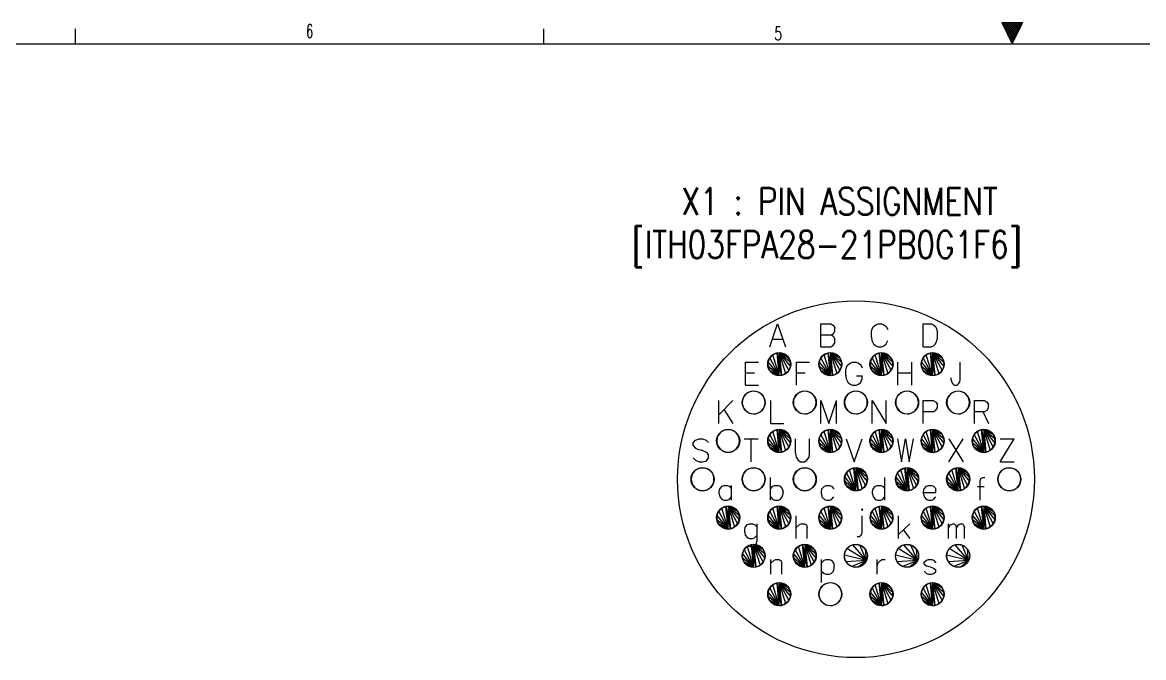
# Model space of a CAD drawing. Extents: x 260 to 819, y -886 to -454.
# Drawn here: x 398.9 to 558.4, y -553.9 to -463.5 of the extents above; entities that cross this region are included whole.
import ezdxf
from ezdxf.enums import TextEntityAlignment as Align

# ---------------------------------------------------------------- set-up
doc = ezdxf.new("R2010")
doc.units = 0
doc.header["$LTSCALE"] = 150
doc.header["$MEASUREMENT"] = 0
doc.linetypes.add('DASHED', pattern=[0.75, 0.5, -0.25])
doc.layers.get('0').update_dxf_attribs({"color": 6, "linetype": 'CONTINUOUS'})
doc.layers.add('현배선도', color=7, linetype='CONTINUOUS')
doc.styles.get("Standard").update_dxf_attribs({"font": 'romans.shx', "width": 0.8, "bigfont": 'whgtxt.shx'})

# ---------------------------------------------------------------- blocks, each defined once
blk = doc.blocks.new('*H2')
at = {"color": 2, "linetype": 'Continuous'}
for p, q in [((-266.22, 407.36), (-268.12, 409.25)), ((-266.13, 407.55), (-268, 409.42)), ((-266.32, 407.17), (-267.84, 408.69)), ((-266.04, 407.74), (-267.72, 409.42)), ((-265.94, 407.93), (-267.44, 409.42)), ((-265.85, 408.12), (-267.15, 409.42)), ((-265.75, 408.31), (-266.87, 409.42)), ((-265.66, 408.5), (-266.59, 409.42)), ((-265.57, 408.69), (-266.31, 409.42)), ((-265.47, 408.87), (-266.02, 409.42)), ((-265.38, 409.06), (-265.74, 409.42)), ((-265.29, 409.25), (-265.46, 409.42)), ((-266.41, 406.98), (-267.56, 408.13)), ((-266.5, 406.79), (-267.28, 407.57)), ((-266.6, 406.61), (-267, 407.01)), ((-266.69, 406.42), (-266.72, 406.45))]:
    blk.add_line(p, q, dxfattribs=at)
blk = doc.blocks.new('*H3')
at = {"color": 2, "linetype": 'Continuous'}
for p, q in [((-267.98, 409.42), (-268.13, 409.28)), ((-267.7, 409.42), (-268.03, 409.09)), ((-267.42, 409.42), (-267.94, 408.9)), ((-267.13, 409.42), (-267.85, 408.71)), ((-266.85, 409.42), (-267.75, 408.52)), ((-266.57, 409.42), (-267.66, 408.33)), ((-266.29, 409.42), (-267.57, 408.15)), ((-266, 409.42), (-267.47, 407.96)), ((-265.72, 409.42), (-267.38, 407.77)), ((-265.44, 409.42), (-267.28, 407.58)), ((-265.25, 409.33), (-267.19, 407.39)), ((-265.52, 408.77), (-267.1, 407.2)), ((-265.8, 408.21), (-267, 407.01)), ((-266.08, 407.65), (-266.91, 406.82)), ((-266.36, 407.09), (-266.82, 406.63)), ((-266.64, 406.53), (-266.72, 406.44))]:
    blk.add_line(p, q, dxfattribs=at)
blk = doc.blocks.new('ansi-c')
at = {"color": 210, "linetype": 'Continuous'}
for p, q in [((76.95, 764.46), (76.95, 766.57)), ((143.63, 764.46), (143.63, 766.57))]:
    blk.add_line(p, q, dxfattribs=at)
at = {"color": 2, "linetype": 'Continuous'}
for p, q in [((208.8, 767.49), (211.8, 767.49)), ((208.8, 767.49), (210.3, 764.46)), ((210.3, 764.46), (211.8, 767.49))]:
    blk.add_line(p, q, dxfattribs=at)
at = {"color": 5, "linetype": 'Continuous'}
blk.add_line((-56.4, 764.46), (477, 764.46), dxfattribs=at)
at = {"color": 7, "linetype": 'Continuous'}
for name in ['*H3', '*H2']:
    blk.add_blockref(name, (477, 358.06), dxfattribs=at)
at = {"color": 130, "linetype": 'Continuous', "width": 0.655684}
for s, p in [('6', (110.27, 766.25)), ('5', (176.97, 765.92))]:
    blk.add_text(s, height=1.9, dxfattribs=at).set_placement(p, align=Align.MIDDLE_CENTER)

msp = doc.modelspace()

# ---------------------------------------------------------------- linework, layer by layer
at = {"color": 7, "linetype": 'Continuous'}
for p, q in [((505.22, -509.65), (506.35, -506.41)), ((506.35, -506.41), (507.48, -509.65)), ((512.5, -506.41), (513.92, -506.41)), ((512.5, -509.65), (512.5, -506.41)), ((513.92, -506.41), (514.21, -506.56)), ((514.21, -506.56), (514.51, -506.93)), ((514.3, -507.76), (514.51, -507.45)), ((514.51, -507.45), (514.51, -506.93)), ((519.69, -507.66), (519.77, -507.19)), ((519.77, -507.19), (519.98, -506.77)), ((519.98, -506.77), (520.32, -506.51)), ((520.32, -506.51), (520.65, -506.41)), ((520.65, -506.41), (521.15, -506.41)), ((521.15, -506.41), (521.49, -506.51)), ((521.49, -506.51), (521.82, -506.77)), ((521.82, -506.77), (522.03, -507.19)), ((527.09, -506.41), (528.26, -506.41)), ((527.09, -509.65), (527.09, -506.41)), ((528.26, -506.41), (528.55, -506.51)), ((528.55, -506.51), (528.81, -506.77)), ((528.81, -506.77), (528.97, -507.08)), ((528.97, -507.08), (529.1, -507.56)), ((505.59, -508.55), (507.1, -508.55)), ((512.5, -507.97), (514, -507.97)), ((514, -507.97), (514.3, -507.76)), ((514, -507.97), (514.3, -508.18)), ((514.3, -508.18), (514.51, -508.6)), ((514.51, -509.12), (514.51, -508.6)), ((519.69, -508.29), (519.69, -507.66)), ((519.69, -508.29), (519.77, -508.76)), ((519.77, -508.76), (519.98, -509.23)), ((521.82, -509.23), (522.03, -508.76)), ((528.81, -509.23), (528.97, -508.91)), ((528.97, -508.91), (529.1, -508.44)), ((529.1, -508.44), (529.1, -507.56)), ((506.27, -510.54), (506.58, -512.13)), ((506.27, -510.54), (506.58, -512.13)), ((512.5, -509.65), (513.92, -509.65)), ((513.54, -510.54), (513.86, -512.13)), ((513.54, -510.54), (513.86, -512.13)), ((513.92, -509.65), (514.21, -509.49)), ((514.21, -509.49), (514.51, -509.12)), ((519.98, -509.23), (520.32, -509.54)), ((520.32, -509.54), (520.65, -509.65)), ((520.65, -509.65), (521.15, -509.65)), ((520.82, -510.54), (521.14, -512.13)), ((520.82, -510.54), (521.14, -512.13)), ((521.15, -509.65), (521.49, -509.54)), ((521.49, -509.54), (521.82, -509.23)), ((527.09, -509.65), (528.26, -509.65)), ((528.1, -510.54), (528.42, -512.13)), ((528.1, -510.54), (528.42, -512.13)), ((528.22, -509.65), (528.55, -509.54)), ((528.55, -509.54), (528.81, -509.23)), ((501.79, -511.86), (503.63, -511.86)), ((501.79, -515.1), (501.79, -511.86)), ((506.58, -512.13), (506.9, -513.72)), ((506.58, -512.13), (506.9, -513.72)), ((509.03, -511.86), (510.87, -511.86)), ((509.03, -515.1), (509.03, -511.86)), ((513.86, -512.13), (514.18, -513.72)), ((513.86, -512.13), (514.18, -513.72)), ((516.13, -512.65), (516.34, -512.23)), ((516.34, -512.23), (516.68, -511.97)), ((516.68, -511.97), (517.01, -511.86)), ((517.01, -511.86), (517.51, -511.86)), ((517.51, -511.86), (517.85, -511.97)), ((517.85, -511.97), (518.18, -512.23)), ((518.18, -512.23), (518.39, -512.65)), ((521.14, -512.13), (521.45, -513.72)), ((521.14, -512.13), (521.45, -513.72)), ((523.45, -515.1), (523.45, -511.86)), ((525.46, -515.1), (525.46, -511.86)), ((528.42, -512.13), (528.73, -513.72)), ((528.42, -512.13), (528.73, -513.72)), ((532.32, -514.43), (532.32, -511.86)), ((501.79, -513.38), (503.04, -513.38)), ((509.03, -513.38), (510.28, -513.38)), ((516.05, -513.12), (516.13, -512.65)), ((516.05, -513.75), (516.05, -513.12)), ((516.05, -513.75), (516.13, -514.22)), ((517.56, -513.8), (518.39, -513.8)), ((518.39, -514.22), (518.39, -513.8)), ((523.45, -513.38), (525.46, -513.38)), ((501.79, -515.1), (503.63, -515.1)), ((516.13, -514.22), (516.34, -514.69)), ((516.34, -514.69), (516.68, -515)), ((516.68, -515), (517.01, -515.1)), ((517.01, -515.1), (517.51, -515.1)), ((517.51, -515.1), (517.85, -515)), ((517.85, -515), (518.18, -514.69)), ((518.18, -514.69), (518.39, -514.22)), ((531.06, -514.43), (531.06, -514.06)), ((531.06, -514.43), (531.15, -514.74)), ((531.15, -514.74), (531.27, -514.95)), ((531.27, -514.95), (531.48, -515.1)), ((531.48, -515.1), (531.9, -515.1)), ((531.9, -515.1), (532.07, -515)), ((532.07, -515), (532.24, -514.74)), ((532.24, -514.74), (532.32, -514.43)), ((497.98, -520.56), (497.98, -517.32)), ((497.98, -519.36), (499.99, -517.32)), ((498.73, -518.63), (499.99, -520.56)), ((505.39, -520.56), (505.39, -517.32)), ((512.49, -517.32), (513.62, -520.56)), ((512.49, -520.56), (512.49, -517.32)), ((513.62, -520.56), (514.75, -517.32)), ((514.75, -520.56), (514.75, -517.32)), ((519.81, -520.56), (519.81, -517.32)), ((519.81, -517.32), (521.82, -520.56)), ((521.82, -520.56), (521.82, -517.32)), ((527.09, -517.32), (528.51, -517.32)), ((527.09, -520.56), (527.09, -517.32)), ((528.51, -517.32), (528.81, -517.48)), ((528.81, -517.48), (529.1, -517.84)), ((528.89, -518.68), (529.1, -518.37)), ((529.1, -518.37), (529.1, -517.84)), ((534.37, -517.32), (535.79, -517.32)), ((534.37, -520.56), (534.37, -517.32)), ((535.79, -517.32), (536.08, -517.48)), ((536.08, -517.48), (536.38, -517.84)), ((536.17, -518.68), (536.38, -518.37)), ((536.38, -518.37), (536.38, -517.84)), ((527.09, -518.89), (528.6, -518.89)), ((528.6, -518.89), (528.89, -518.68)), ((534.37, -518.89), (535.87, -518.89)), ((535.54, -518.89), (536.38, -520.56)), ((535.87, -518.89), (536.17, -518.68)), ((505.39, -520.56), (507.23, -520.56)), ((506.27, -521.46), (506.58, -523.05)), ((506.27, -521.46), (506.58, -523.05)), ((513.54, -521.46), (513.86, -523.05)), ((513.54, -521.46), (513.86, -523.05)), ((520.82, -521.46), (521.14, -523.05)), ((520.82, -521.46), (521.14, -523.05)), ((528.1, -521.46), (528.42, -523.05)), ((528.1, -521.46), (528.42, -523.05)), ((535.38, -521.46), (535.69, -523.05)), ((535.38, -521.46), (535.69, -523.05)), ((494.34, -523.35), (494.68, -522.94)), ((494.34, -523.72), (494.34, -523.35)), ((494.68, -522.94), (495.18, -522.78)), ((495.18, -522.78), (495.68, -522.78)), ((495.68, -522.78), (496.18, -522.94)), ((496.18, -522.94), (496.52, -523.3)), ((501.58, -522.78), (503.59, -522.78)), ((502.59, -526.02), (502.59, -522.78)), ((506.58, -523.05), (506.9, -524.64)), ((506.58, -523.05), (506.9, -524.64)), ((508.9, -524.82), (508.9, -522.78)), ((510.91, -524.82), (510.91, -522.78)), ((513.86, -523.05), (514.18, -524.64)), ((513.86, -523.05), (514.18, -524.64)), ((516.13, -522.78), (517.26, -526.02)), ((517.26, -526.02), (518.39, -522.78)), ((521.14, -523.05), (521.45, -524.64)), ((521.14, -523.05), (521.45, -524.64)), ((523.41, -522.78), (524, -526.02)), ((524, -526.02), (524.54, -522.78)), ((524.54, -522.78), (525.08, -526.02)), ((525.08, -526.02), (525.67, -522.78)), ((528.42, -523.05), (528.73, -524.64)), ((528.42, -523.05), (528.73, -524.64)), ((530.73, -522.78), (532.74, -526.02)), ((530.73, -526.02), (532.74, -522.78)), ((535.69, -523.05), (536.01, -524.64)), ((535.69, -523.05), (536.01, -524.64)), ((538.01, -522.78), (540.01, -522.78)), ((538.01, -526.02), (540.01, -522.78)), ((494.34, -523.72), (494.64, -524.09)), ((494.64, -524.09), (495.1, -524.3)), ((495.1, -524.3), (495.43, -524.35)), ((495.43, -524.35), (495.81, -524.45)), ((495.81, -524.45), (496.18, -524.66)), ((496.18, -524.66), (496.52, -525.03)), ((496.52, -525.5), (496.52, -525.03)), ((508.9, -524.82), (508.98, -525.39)), ((510.82, -525.39), (510.91, -524.82)), ((494.34, -525.45), (494.68, -525.81)), ((494.68, -525.81), (495.18, -526.02)), ((495.18, -526.02), (495.68, -526.02)), ((495.68, -526.02), (496.18, -525.92)), ((496.18, -525.92), (496.52, -525.5)), ((508.98, -525.39), (509.27, -525.81)), ((509.27, -525.81), (509.61, -526.02)), ((509.61, -526.02), (510.19, -526.02)), ((510.19, -526.02), (510.53, -525.81)), ((510.53, -525.81), (510.82, -525.39)), ((538.01, -526.02), (540.01, -526.02)), ((517.18, -526.92), (517.5, -528.51)), ((517.18, -526.92), (517.5, -528.51)), ((524.46, -526.92), (524.78, -528.51)), ((524.46, -526.92), (524.78, -528.51)), ((531.74, -526.92), (532.05, -528.51)), ((531.74, -526.92), (532.05, -528.51)), ((498.11, -529.87), (498.44, -529.51)), ((498.44, -529.51), (498.73, -529.4)), ((498.73, -529.4), (499.19, -529.4)), ((499.19, -529.4), (499.45, -529.51)), ((499.45, -529.51), (499.78, -529.87)), ((499.78, -531.49), (499.78, -529.4)), ((505.35, -531.49), (505.35, -528.25)), ((505.35, -529.87), (505.68, -529.51)), ((505.68, -529.51), (505.97, -529.4)), ((505.97, -529.4), (506.43, -529.4)), ((506.43, -529.4), (506.69, -529.51)), ((506.69, -529.51), (507.02, -529.87)), ((512.66, -529.87), (513, -529.51)), ((513, -529.51), (513.29, -529.4)), ((513.29, -529.4), (513.75, -529.4)), ((513.75, -529.4), (514, -529.51)), ((514, -529.51), (514.33, -529.87)), ((517.5, -528.51), (517.82, -530.1)), ((517.5, -528.51), (517.82, -530.1)), ((519.94, -529.87), (520.27, -529.51)), ((520.27, -529.51), (520.57, -529.4)), ((520.57, -529.4), (521.03, -529.4)), ((521.03, -529.4), (521.28, -529.51)), ((521.28, -529.51), (521.61, -529.87)), ((521.61, -531.49), (521.61, -528.25)), ((524.78, -528.51), (525.09, -530.1)), ((524.78, -528.51), (525.09, -530.1)), ((527.22, -529.87), (527.55, -529.51)), ((527.55, -529.51), (527.84, -529.4)), ((527.84, -529.4), (528.3, -529.4)), ((528.3, -529.4), (528.55, -529.51)), ((528.55, -529.51), (528.76, -529.72)), ((528.76, -529.72), (528.89, -530.03)), ((532.05, -528.51), (532.37, -530.1)), ((532.05, -528.51), (532.37, -530.1)), ((534.79, -529.56), (535.75, -529.56)), ((535.16, -528.83), (535.29, -528.41)), ((535.16, -531.49), (535.16, -528.83)), ((535.29, -528.41), (535.58, -528.25)), ((535.58, -528.25), (535.87, -528.25)), ((498.02, -530.29), (498.11, -529.87)), ((498.02, -530.61), (498.02, -530.29)), ((498.02, -530.61), (498.11, -531.02)), ((498.11, -531.02), (498.44, -531.39)), ((498.44, -531.39), (498.73, -531.49)), ((499.19, -531.49), (499.45, -531.39)), ((499.45, -531.39), (499.78, -531.02)), ((505.35, -531.02), (505.68, -531.39)), ((505.68, -531.39), (505.97, -531.49)), ((506.43, -531.49), (506.69, -531.39)), ((506.69, -531.39), (507.02, -531.02)), ((507.02, -529.87), (507.15, -530.29)), ((507.02, -531.02), (507.15, -530.61)), ((507.15, -530.61), (507.15, -530.29)), ((512.58, -530.29), (512.66, -529.87)), ((512.58, -530.61), (512.58, -530.29)), ((512.58, -530.61), (512.66, -531.02)), ((512.66, -531.02), (513, -531.39)), ((513, -531.39), (513.29, -531.49)), ((513.75, -531.49), (514, -531.39)), ((514, -531.39), (514.33, -531.02)), ((519.86, -530.29), (519.94, -529.87)), ((519.86, -530.61), (519.86, -530.29)), ((519.86, -530.61), (519.94, -531.02)), ((519.94, -531.02), (520.27, -531.39)), ((520.27, -531.39), (520.57, -531.49)), ((521.03, -531.49), (521.28, -531.39)), ((521.28, -531.39), (521.61, -531.02)), ((527.13, -530.29), (527.22, -529.87)), ((527.13, -530.61), (527.13, -530.29)), ((527.13, -530.4), (528.89, -530.4)), ((527.13, -530.61), (527.22, -531.02)), ((527.22, -531.02), (527.55, -531.39)), ((527.55, -531.39), (527.84, -531.49)), ((528.3, -531.49), (528.55, -531.39)), ((528.55, -531.39), (528.89, -531.02)), ((528.89, -530.4), (528.89, -530.03)), ((498.73, -531.49), (499.19, -531.49)), ((498.99, -532.38), (499.31, -533.97)), ((498.99, -532.38), (499.31, -533.97)), ((505.97, -531.49), (506.43, -531.49)), ((506.27, -532.38), (506.58, -533.97)), ((506.27, -532.38), (506.58, -533.97)), ((513.29, -531.49), (513.75, -531.49)), ((513.54, -532.38), (513.86, -533.97)), ((513.54, -532.38), (513.86, -533.97)), ((518.3, -532.84), (518.39, -532.74)), ((518.3, -532.84), (518.39, -532.95)), ((518.39, -532.74), (518.47, -532.84)), ((518.39, -532.95), (518.47, -532.84)), ((520.57, -531.49), (521.03, -531.49)), ((520.82, -532.38), (521.14, -533.97)), ((520.82, -532.38), (521.14, -533.97)), ((527.84, -531.49), (528.3, -531.49)), ((528.1, -532.38), (528.42, -533.97)), ((528.1, -532.38), (528.42, -533.97)), ((535.38, -532.38), (535.69, -533.97)), ((535.38, -532.38), (535.69, -533.97)), ((499.31, -533.97), (499.62, -535.56)), ((499.31, -533.97), (499.62, -535.56)), ((506.58, -533.97), (506.9, -535.56)), ((506.58, -533.97), (506.9, -535.56)), ((508.99, -536.97), (508.99, -533.73)), ((513.86, -533.97), (514.18, -535.56)), ((513.86, -533.97), (514.18, -535.56)), ((518.39, -536.08), (518.39, -533.73)), ((521.14, -533.97), (521.45, -535.56)), ((521.14, -533.97), (521.45, -535.56)), ((523.58, -536.97), (523.58, -533.73)), ((528.42, -533.97), (528.73, -535.56)), ((528.42, -533.97), (528.73, -535.56)), ((535.69, -533.97), (536.01, -535.56)), ((535.69, -533.97), (536.01, -535.56)), ((501.66, -535.77), (501.75, -535.35)), ((501.66, -536.08), (501.66, -535.77)), ((501.66, -536.08), (501.75, -536.5)), ((501.75, -535.35), (502.08, -534.98)), ((502.08, -534.98), (502.37, -534.88)), ((502.37, -534.88), (502.83, -534.88)), ((502.83, -534.88), (503.08, -534.98)), ((503.08, -534.98), (503.42, -535.35)), ((503.42, -537.28), (503.42, -534.88)), ((508.99, -535.4), (509.45, -534.98)), ((509.45, -534.98), (509.7, -534.88)), ((509.7, -534.88), (510.16, -534.88)), ((510.16, -534.88), (510.45, -535.03)), ((510.45, -535.03), (510.57, -535.45)), ((510.57, -536.97), (510.57, -535.45)), ((518.26, -536.5), (518.39, -536.08)), ((523.58, -536.39), (525.17, -534.88)), ((524.25, -535.77), (525.17, -536.97)), ((530.69, -536.97), (530.69, -534.88)), ((530.69, -535.45), (530.98, -535.03)), ((530.98, -535.03), (531.27, -534.88)), ((531.27, -534.88), (531.52, -534.88)), ((531.52, -534.88), (531.69, -535.03)), ((531.69, -535.03), (531.82, -535.45)), ((531.82, -535.45), (532.11, -535.03)), ((531.82, -536.97), (531.82, -535.45)), ((532.11, -535.03), (532.4, -534.88)), ((532.4, -534.88), (532.65, -534.88)), ((532.65, -534.88), (532.82, -535.03)), ((532.82, -535.03), (532.95, -535.45)), ((532.95, -536.97), (532.95, -535.45)), ((501.75, -536.5), (502.08, -536.86)), ((502.08, -536.86), (502.37, -536.97)), ((502.37, -536.97), (502.83, -536.97)), ((502.83, -536.97), (503.08, -536.86)), ((503.08, -536.86), (503.42, -536.5)), ((503.17, -537.91), (503.29, -537.75)), ((503.29, -537.75), (503.42, -537.28)), ((517.68, -536.66), (517.97, -536.66)), ((517.97, -536.66), (518.26, -536.5)), ((502.16, -537.91), (502.46, -538.07)), ((502.46, -538.07), (502.88, -538.07)), ((502.63, -537.83), (502.94, -539.42)), ((502.63, -537.83), (502.94, -539.42)), ((502.88, -538.07), (503.17, -537.91)), ((509.91, -537.83), (510.22, -539.42)), ((509.91, -537.83), (510.22, -539.42)), ((502.94, -539.42), (503.26, -541.01)), ((502.94, -539.42), (503.26, -541.01)), ((505.38, -542.05), (505.38, -539.96)), ((505.38, -540.48), (505.84, -540.06)), ((505.84, -540.06), (506.1, -539.96)), ((506.1, -539.96), (506.56, -539.96)), ((506.56, -539.96), (506.85, -540.12)), ((506.85, -540.12), (506.97, -540.53)), ((506.97, -542.05), (506.97, -540.53)), ((510.22, -539.42), (510.54, -541.01)), ((510.22, -539.42), (510.54, -541.01)), ((512.62, -543.2), (512.62, -539.96)), ((512.62, -540.43), (512.96, -540.06)), ((512.96, -540.06), (513.25, -539.96)), ((513.25, -539.96), (513.71, -539.96)), ((513.71, -539.96), (513.96, -540.06)), ((513.96, -540.06), (514.3, -540.43)), ((514.3, -540.43), (514.42, -540.85)), ((514.42, -541.16), (514.42, -540.85)), ((520.52, -542.05), (520.52, -539.96)), ((520.52, -540.85), (520.65, -540.43)), ((520.65, -540.43), (520.94, -540.12)), ((520.94, -540.12), (521.19, -539.96)), ((521.19, -539.96), (521.65, -539.96)), ((527.22, -540.33), (527.55, -540.06)), ((527.22, -540.59), (527.22, -540.33)), ((527.22, -540.59), (527.55, -540.85)), ((527.55, -540.06), (527.84, -539.96)), ((527.55, -540.85), (528.05, -541.01)), ((527.84, -539.96), (528.3, -539.96)), ((528.05, -541.01), (528.55, -541.16)), ((528.3, -539.96), (528.55, -540.06)), ((528.55, -540.06), (528.89, -540.43)), ((512.62, -541.58), (512.96, -541.95)), ((512.96, -541.95), (513.25, -542.05)), ((513.25, -542.05), (513.71, -542.05)), ((513.71, -542.05), (513.96, -541.95)), ((513.96, -541.95), (514.3, -541.58)), ((514.3, -541.58), (514.42, -541.16)), ((527.22, -541.58), (527.55, -541.95)), ((527.55, -541.95), (527.84, -542.05)), ((527.84, -542.05), (528.3, -542.05)), ((528.3, -542.05), (528.55, -541.95)), ((528.55, -541.16), (528.89, -541.42)), ((528.55, -541.95), (528.89, -541.68)), ((528.89, -541.68), (528.89, -541.42)), ((506.27, -543.29), (506.58, -544.88)), ((506.27, -543.29), (506.58, -544.88)), ((520.82, -543.29), (521.14, -544.88)), ((520.82, -543.29), (521.14, -544.88)), ((528.1, -543.29), (528.42, -544.88)), ((528.1, -543.29), (528.42, -544.88)), ((506.58, -544.88), (506.9, -546.47)), ((506.58, -544.88), (506.9, -546.47)), ((521.14, -544.88), (521.45, -546.47)), ((521.14, -544.88), (521.45, -546.47)), ((528.42, -544.88), (528.73, -546.47)), ((528.42, -544.88), (528.73, -546.47))]:
    msp.add_line(p, q, dxfattribs=at)
for points in [[(506.58, -513.75), (505.68, -510.79), (505.96, -510.64), (506.27, -510.54)], [(506.58, -510.51), (506.58, -512.13), (506.27, -510.54)], [(506.58, -513.75), (506.27, -510.54), (506.58, -512.13)], [(506.58, -510.51), (506.9, -510.54), (507.2, -510.64), (507.48, -510.79)], [(506.58, -510.51), (507.48, -510.79), (507.73, -510.99), (507.93, -511.23)], [(506.58, -510.51), (507.93, -511.23), (508.08, -511.51), (508.17, -511.82)], [(506.58, -510.51), (508.17, -511.82), (508.2, -512.13), (508.17, -512.45)], [(506.58, -510.51), (508.17, -512.45), (508.08, -512.75), (507.93, -513.03)], [(506.58, -510.51), (507.93, -513.03), (507.73, -513.28), (507.48, -513.48)], [(506.58, -510.51), (507.48, -513.48), (507.2, -513.63), (506.9, -513.72)], [(506.58, -510.51), (506.9, -513.72), (506.58, -512.13)], [(513.86, -513.75), (512.96, -510.79), (513.24, -510.64), (513.54, -510.54)], [(513.86, -510.51), (513.86, -512.13), (513.54, -510.54)], [(513.86, -513.75), (513.54, -510.54), (513.86, -512.13)], [(513.86, -510.51), (514.18, -510.54), (514.48, -510.64), (514.76, -510.79)], [(513.86, -510.51), (514.76, -510.79), (515.01, -510.99), (515.21, -511.23)], [(513.86, -510.51), (515.21, -511.23), (515.36, -511.51), (515.45, -511.82)], [(513.86, -510.51), (515.45, -511.82), (515.48, -512.13), (515.45, -512.45)], [(513.86, -510.51), (515.45, -512.45), (515.36, -512.75), (515.21, -513.03)], [(513.86, -510.51), (515.21, -513.03), (515.01, -513.28), (514.76, -513.48)], [(513.86, -510.51), (514.76, -513.48), (514.48, -513.63), (514.18, -513.72)], [(513.86, -510.51), (514.18, -513.72), (513.86, -512.13)], [(521.14, -513.75), (520.24, -510.79), (520.52, -510.64), (520.82, -510.54)], [(521.14, -510.51), (521.14, -512.13), (520.82, -510.54)], [(521.14, -513.75), (520.82, -510.54), (521.14, -512.13)], [(521.14, -510.51), (521.45, -510.54), (521.76, -510.64), (522.04, -510.79)], [(521.14, -510.51), (522.04, -510.79), (522.28, -510.99), (522.49, -511.23)], [(521.14, -510.51), (522.49, -511.23), (522.64, -511.51), (522.73, -511.82)], [(521.14, -510.51), (522.73, -511.82), (522.76, -512.13), (522.73, -512.45)], [(521.14, -510.51), (522.73, -512.45), (522.64, -512.75), (522.49, -513.03)], [(521.14, -510.51), (522.49, -513.03), (522.28, -513.28), (522.04, -513.48)], [(521.14, -510.51), (522.04, -513.48), (521.76, -513.63), (521.45, -513.72)], [(521.14, -510.51), (521.45, -513.72), (521.14, -512.13)], [(528.42, -513.75), (527.51, -510.79), (527.8, -510.64), (528.1, -510.54)], [(528.42, -510.51), (528.42, -512.13), (528.1, -510.54)], [(528.42, -513.75), (528.1, -510.54), (528.42, -512.13)], [(528.42, -510.51), (528.73, -510.54), (529.04, -510.64), (529.32, -510.79)], [(528.42, -510.51), (529.32, -510.79), (529.56, -510.99), (529.76, -511.23)], [(528.42, -510.51), (529.76, -511.23), (529.91, -511.51), (530.01, -511.82)], [(528.42, -510.51), (530.01, -511.82), (530.04, -512.13), (530.01, -512.45)], [(528.42, -510.51), (530.01, -512.45), (529.91, -512.75), (529.76, -513.03)], [(528.42, -510.51), (529.76, -513.03), (529.56, -513.28), (529.32, -513.48)], [(528.42, -510.51), (529.32, -513.48), (529.04, -513.63), (528.73, -513.72)], [(528.42, -510.51), (528.73, -513.72), (528.42, -512.13)], [(506.58, -513.75), (504.99, -512.45), (504.96, -512.13), (504.99, -511.82)], [(506.58, -513.75), (504.99, -511.82), (505.09, -511.51), (505.24, -511.23)], [(506.58, -513.75), (505.24, -511.23), (505.44, -510.99), (505.68, -510.79)], [(506.58, -513.75), (506.58, -512.13), (506.9, -513.72)], [(513.86, -513.75), (512.27, -512.45), (512.24, -512.13), (512.27, -511.82)], [(513.86, -513.75), (512.27, -511.82), (512.36, -511.51), (512.51, -511.23)], [(513.86, -513.75), (512.51, -511.23), (512.71, -510.99), (512.96, -510.79)], [(513.86, -513.75), (513.86, -512.13), (514.18, -513.72)], [(521.14, -513.75), (519.55, -512.45), (519.52, -512.13), (519.55, -511.82)], [(521.14, -513.75), (519.55, -511.82), (519.64, -511.51), (519.79, -511.23)], [(521.14, -513.75), (519.79, -511.23), (519.99, -510.99), (520.24, -510.79)], [(521.14, -513.75), (521.14, -512.13), (521.45, -513.72)], [(528.42, -513.75), (526.83, -512.45), (526.79, -512.13), (526.83, -511.82)], [(528.42, -513.75), (526.83, -511.82), (526.92, -511.51), (527.07, -511.23)], [(528.42, -513.75), (527.07, -511.23), (527.27, -510.99), (527.51, -510.79)], [(528.42, -513.75), (528.42, -512.13), (528.73, -513.72)], [(506.58, -513.75), (505.24, -513.03), (505.09, -512.75), (504.99, -512.45)], [(506.58, -513.75), (505.68, -513.48), (505.44, -513.28), (505.24, -513.03)], [(506.58, -513.75), (506.27, -513.72), (505.96, -513.63), (505.68, -513.48)], [(513.86, -513.75), (512.51, -513.03), (512.36, -512.75), (512.27, -512.45)], [(513.86, -513.75), (512.96, -513.48), (512.71, -513.28), (512.51, -513.03)], [(513.86, -513.75), (513.54, -513.72), (513.24, -513.63), (512.96, -513.48)], [(521.14, -513.75), (519.79, -513.03), (519.64, -512.75), (519.55, -512.45)], [(521.14, -513.75), (520.24, -513.48), (519.99, -513.28), (519.79, -513.03)], [(521.14, -513.75), (520.82, -513.72), (520.52, -513.63), (520.24, -513.48)], [(528.42, -513.75), (527.07, -513.03), (526.92, -512.75), (526.83, -512.45)], [(528.42, -513.75), (527.51, -513.48), (527.27, -513.28), (527.07, -513.03)], [(528.42, -513.75), (528.1, -513.72), (527.8, -513.63), (527.51, -513.48)], [(506.58, -524.67), (505.24, -522.15), (505.44, -521.9), (505.68, -521.7)], [(506.58, -524.67), (505.68, -521.7), (505.96, -521.55), (506.27, -521.46)], [(506.58, -521.43), (506.58, -523.05), (506.27, -521.46)], [(506.58, -524.67), (506.27, -521.46), (506.58, -523.05)], [(506.58, -521.43), (506.9, -521.46), (507.2, -521.55), (507.48, -521.7)], [(506.58, -521.43), (507.48, -521.7), (507.73, -521.9), (507.93, -522.15)], [(506.58, -521.43), (507.93, -522.15), (508.08, -522.43), (508.17, -522.73)], [(506.58, -521.43), (508.17, -522.73), (508.2, -523.05), (508.17, -523.37)], [(506.58, -521.43), (508.17, -523.37), (508.08, -523.67), (507.93, -523.95)], [(506.58, -521.43), (507.93, -523.95), (507.73, -524.2), (507.48, -524.4)], [(506.58, -521.43), (507.48, -524.4), (507.2, -524.55), (506.9, -524.64)], [(506.58, -521.43), (506.9, -524.64), (506.58, -523.05)], [(513.86, -524.67), (512.51, -522.15), (512.71, -521.9), (512.96, -521.7)], [(513.86, -524.67), (512.96, -521.7), (513.24, -521.55), (513.54, -521.46)], [(513.86, -521.43), (513.86, -523.05), (513.54, -521.46)], [(513.86, -524.67), (513.54, -521.46), (513.86, -523.05)], [(513.86, -521.43), (514.18, -521.46), (514.48, -521.55), (514.76, -521.7)], [(513.86, -521.43), (514.76, -521.7), (515.01, -521.9), (515.21, -522.15)], [(513.86, -521.43), (515.21, -522.15), (515.36, -522.43), (515.45, -522.73)], [(513.86, -521.43), (515.45, -522.73), (515.48, -523.05), (515.45, -523.37)], [(513.86, -521.43), (515.45, -523.37), (515.36, -523.67), (515.21, -523.95)], [(513.86, -521.43), (515.21, -523.95), (515.01, -524.2), (514.76, -524.4)], [(513.86, -521.43), (514.76, -524.4), (514.48, -524.55), (514.18, -524.64)], [(513.86, -521.43), (514.18, -524.64), (513.86, -523.05)], [(521.14, -524.67), (519.79, -522.15), (519.99, -521.9), (520.24, -521.7)], [(521.14, -524.67), (520.24, -521.7), (520.52, -521.55), (520.82, -521.46)], [(521.14, -521.43), (521.14, -523.05), (520.82, -521.46)], [(521.14, -524.67), (520.82, -521.46), (521.14, -523.05)], [(521.14, -521.43), (521.45, -521.46), (521.76, -521.55), (522.04, -521.7)], [(521.14, -521.43), (522.04, -521.7), (522.28, -521.9), (522.49, -522.15)], [(521.14, -521.43), (522.49, -522.15), (522.64, -522.43), (522.73, -522.73)], [(521.14, -521.43), (522.73, -522.73), (522.76, -523.05), (522.73, -523.37)], [(521.14, -521.43), (522.73, -523.37), (522.64, -523.67), (522.49, -523.95)], [(521.14, -521.43), (522.49, -523.95), (522.28, -524.2), (522.04, -524.4)], [(521.14, -521.43), (522.04, -524.4), (521.76, -524.55), (521.45, -524.64)], [(521.14, -521.43), (521.45, -524.64), (521.14, -523.05)], [(528.42, -524.67), (527.07, -522.15), (527.27, -521.9), (527.51, -521.7)], [(528.42, -524.67), (527.51, -521.7), (527.8, -521.55), (528.1, -521.46)], [(528.42, -521.43), (528.42, -523.05), (528.1, -521.46)], [(528.42, -524.67), (528.1, -521.46), (528.42, -523.05)], [(528.42, -521.43), (528.73, -521.46), (529.04, -521.55), (529.32, -521.7)], [(528.42, -521.43), (529.32, -521.7), (529.56, -521.9), (529.76, -522.15)], [(528.42, -521.43), (529.76, -522.15), (529.91, -522.43), (530.01, -522.73)], [(528.42, -521.43), (530.01, -522.73), (530.04, -523.05), (530.01, -523.37)], [(528.42, -521.43), (530.01, -523.37), (529.91, -523.67), (529.76, -523.95)], [(528.42, -521.43), (529.76, -523.95), (529.56, -524.2), (529.32, -524.4)], [(528.42, -521.43), (529.32, -524.4), (529.04, -524.55), (528.73, -524.64)], [(528.42, -521.43), (528.73, -524.64), (528.42, -523.05)], [(535.69, -524.67), (534.35, -522.15), (534.55, -521.9), (534.79, -521.7)], [(535.69, -524.67), (534.79, -521.7), (535.07, -521.55), (535.38, -521.46)], [(535.69, -521.43), (535.69, -523.05), (535.38, -521.46)], [(535.69, -524.67), (535.38, -521.46), (535.69, -523.05)], [(535.69, -521.43), (536.01, -521.46), (536.31, -521.55), (536.59, -521.7)], [(535.69, -521.43), (536.59, -521.7), (536.84, -521.9), (537.04, -522.15)], [(535.69, -521.43), (537.04, -522.15), (537.19, -522.43), (537.28, -522.73)], [(535.69, -521.43), (537.28, -522.73), (537.31, -523.05), (537.28, -523.37)], [(535.69, -521.43), (537.28, -523.37), (537.19, -523.67), (537.04, -523.95)], [(535.69, -521.43), (537.04, -523.95), (536.84, -524.2), (536.59, -524.4)], [(535.69, -521.43), (536.59, -524.4), (536.31, -524.55), (536.01, -524.64)], [(535.69, -521.43), (536.01, -524.64), (535.69, -523.05)], [(506.58, -524.67), (504.99, -523.37), (504.96, -523.05), (504.99, -522.73)], [(506.58, -524.67), (504.99, -522.73), (505.09, -522.43), (505.24, -522.15)], [(506.58, -524.67), (505.24, -523.95), (505.09, -523.67), (504.99, -523.37)], [(506.58, -524.67), (506.58, -523.05), (506.9, -524.64)], [(513.86, -524.67), (512.27, -523.37), (512.24, -523.05), (512.27, -522.73)], [(513.86, -524.67), (512.27, -522.73), (512.36, -522.43), (512.51, -522.15)], [(513.86, -524.67), (512.51, -523.95), (512.36, -523.67), (512.27, -523.37)], [(513.86, -524.67), (513.86, -523.05), (514.18, -524.64)], [(521.14, -524.67), (519.55, -523.37), (519.52, -523.05), (519.55, -522.73)], [(521.14, -524.67), (519.55, -522.73), (519.64, -522.43), (519.79, -522.15)], [(521.14, -524.67), (519.79, -523.95), (519.64, -523.67), (519.55, -523.37)], [(521.14, -524.67), (521.14, -523.05), (521.45, -524.64)], [(528.42, -524.67), (526.83, -523.37), (526.79, -523.05), (526.83, -522.73)], [(528.42, -524.67), (526.83, -522.73), (526.92, -522.43), (527.07, -522.15)], [(528.42, -524.67), (527.07, -523.95), (526.92, -523.67), (526.83, -523.37)], [(528.42, -524.67), (528.42, -523.05), (528.73, -524.64)], [(535.69, -524.67), (534.1, -523.37), (534.07, -523.05), (534.1, -522.73)], [(535.69, -524.67), (534.1, -522.73), (534.2, -522.43), (534.35, -522.15)], [(535.69, -524.67), (534.35, -523.95), (534.2, -523.67), (534.1, -523.37)], [(535.69, -524.67), (535.69, -523.05), (536.01, -524.64)], [(506.58, -524.67), (505.68, -524.4), (505.44, -524.2), (505.24, -523.95)], [(506.58, -524.67), (506.27, -524.64), (505.96, -524.55), (505.68, -524.4)], [(513.86, -524.67), (512.96, -524.4), (512.71, -524.2), (512.51, -523.95)], [(513.86, -524.67), (513.54, -524.64), (513.24, -524.55), (512.96, -524.4)], [(521.14, -524.67), (520.24, -524.4), (519.99, -524.2), (519.79, -523.95)], [(521.14, -524.67), (520.82, -524.64), (520.52, -524.55), (520.24, -524.4)], [(528.42, -524.67), (527.51, -524.4), (527.27, -524.2), (527.07, -523.95)], [(528.42, -524.67), (528.1, -524.64), (527.8, -524.55), (527.51, -524.4)], [(535.69, -524.67), (534.79, -524.4), (534.55, -524.2), (534.35, -523.95)], [(535.69, -524.67), (535.38, -524.64), (535.07, -524.55), (534.79, -524.4)], [(517.5, -530.13), (515.91, -528.82), (515.88, -528.51), (515.91, -528.19)], [(517.5, -530.13), (515.91, -528.19), (516, -527.89), (516.15, -527.61)], [(517.5, -530.13), (516.15, -527.61), (516.35, -527.36), (516.6, -527.16)], [(517.5, -530.13), (516.6, -527.16), (516.88, -527.01), (517.18, -526.92)], [(517.5, -526.89), (517.5, -528.51), (517.18, -526.92)], [(517.5, -530.13), (517.18, -526.92), (517.5, -528.51)], [(517.5, -526.89), (517.82, -526.92), (518.12, -527.01), (518.4, -527.16)], [(517.5, -526.89), (518.4, -527.16), (518.65, -527.36), (518.85, -527.61)], [(517.5, -526.89), (518.85, -527.61), (519, -527.89), (519.09, -528.19)], [(517.5, -526.89), (519.09, -528.19), (519.12, -528.51), (519.09, -528.82)], [(517.5, -526.89), (519.09, -528.82), (519, -529.13), (518.85, -529.41)], [(517.5, -526.89), (518.85, -529.41), (518.65, -529.65), (518.4, -529.86)], [(517.5, -526.89), (518.4, -529.86), (518.12, -530.01), (517.82, -530.1)], [(517.5, -526.89), (517.82, -530.1), (517.5, -528.51)], [(524.78, -530.13), (523.19, -528.82), (523.16, -528.51), (523.19, -528.19)], [(524.78, -530.13), (523.19, -528.19), (523.28, -527.89), (523.43, -527.61)], [(524.78, -530.13), (523.43, -527.61), (523.63, -527.36), (523.88, -527.16)], [(524.78, -530.13), (523.88, -527.16), (524.16, -527.01), (524.46, -526.92)], [(524.78, -526.89), (524.78, -528.51), (524.46, -526.92)], [(524.78, -530.13), (524.46, -526.92), (524.78, -528.51)], [(524.78, -526.89), (525.09, -526.92), (525.4, -527.01), (525.68, -527.16)], [(524.78, -526.89), (525.68, -527.16), (525.92, -527.36), (526.12, -527.61)], [(524.78, -526.89), (526.12, -527.61), (526.27, -527.89), (526.37, -528.19)], [(524.78, -526.89), (526.37, -528.19), (526.4, -528.51), (526.37, -528.82)], [(524.78, -526.89), (526.37, -528.82), (526.27, -529.13), (526.12, -529.41)], [(524.78, -526.89), (526.12, -529.41), (525.92, -529.65), (525.68, -529.86)], [(524.78, -526.89), (525.68, -529.86), (525.4, -530.01), (525.09, -530.1)], [(524.78, -526.89), (525.09, -530.1), (524.78, -528.51)], [(532.05, -530.13), (530.46, -528.82), (530.43, -528.51), (530.46, -528.19)], [(532.05, -530.13), (530.46, -528.19), (530.56, -527.89), (530.71, -527.61)], [(532.05, -530.13), (530.71, -527.61), (530.91, -527.36), (531.15, -527.16)], [(532.05, -530.13), (531.15, -527.16), (531.43, -527.01), (531.74, -526.92)], [(532.05, -526.89), (532.05, -528.51), (531.74, -526.92)], [(532.05, -530.13), (531.74, -526.92), (532.05, -528.51)], [(532.05, -526.89), (532.37, -526.92), (532.67, -527.01), (532.95, -527.16)], [(532.05, -526.89), (532.95, -527.16), (533.2, -527.36), (533.4, -527.61)], [(532.05, -526.89), (533.4, -527.61), (533.55, -527.89), (533.64, -528.19)], [(532.05, -526.89), (533.64, -528.19), (533.68, -528.51), (533.64, -528.82)], [(532.05, -526.89), (533.64, -528.82), (533.55, -529.13), (533.4, -529.41)], [(532.05, -526.89), (533.4, -529.41), (533.2, -529.65), (532.95, -529.86)], [(532.05, -526.89), (532.95, -529.86), (532.67, -530.01), (532.37, -530.1)], [(532.05, -526.89), (532.37, -530.1), (532.05, -528.51)], [(517.5, -530.13), (516.15, -529.41), (516, -529.13), (515.91, -528.82)], [(517.5, -530.13), (516.6, -529.86), (516.35, -529.65), (516.15, -529.41)], [(517.5, -530.13), (517.5, -528.51), (517.82, -530.1)], [(524.78, -530.13), (523.43, -529.41), (523.28, -529.13), (523.19, -528.82)], [(524.78, -530.13), (523.88, -529.86), (523.63, -529.65), (523.43, -529.41)], [(524.78, -530.13), (524.78, -528.51), (525.09, -530.1)], [(532.05, -530.13), (530.71, -529.41), (530.56, -529.13), (530.46, -528.82)], [(532.05, -530.13), (531.15, -529.86), (530.91, -529.65), (530.71, -529.41)], [(532.05, -530.13), (532.05, -528.51), (532.37, -530.1)], [(517.5, -530.13), (517.18, -530.1), (516.88, -530.01), (516.6, -529.86)], [(524.78, -530.13), (524.46, -530.1), (524.16, -530.01), (523.88, -529.86)], [(532.05, -530.13), (531.74, -530.1), (531.43, -530.01), (531.15, -529.86)], [(499.31, -535.59), (497.96, -533.07), (498.16, -532.82), (498.41, -532.62)], [(499.31, -535.59), (498.41, -532.62), (498.69, -532.47), (498.99, -532.38)], [(499.31, -532.34), (499.31, -533.97), (498.99, -532.38)], [(499.31, -535.59), (498.99, -532.38), (499.31, -533.97)], [(499.31, -532.34), (499.62, -532.38), (499.93, -532.47), (500.21, -532.62)], [(499.31, -532.34), (500.21, -532.62), (500.45, -532.82), (500.65, -533.07)], [(499.31, -532.34), (500.65, -533.07), (500.8, -533.35), (500.9, -533.65)], [(499.31, -532.34), (500.9, -533.65), (500.93, -533.97), (500.9, -534.28)], [(499.31, -532.34), (500.9, -534.28), (500.8, -534.59), (500.65, -534.87)], [(499.31, -532.34), (500.65, -534.87), (500.45, -535.11), (500.21, -535.31)], [(499.31, -532.34), (500.21, -535.31), (499.93, -535.46), (499.62, -535.56)], [(499.31, -532.34), (499.62, -535.56), (499.31, -533.97)], [(506.58, -535.59), (505.24, -533.07), (505.44, -532.82), (505.68, -532.62)], [(506.58, -535.59), (505.68, -532.62), (505.96, -532.47), (506.27, -532.38)], [(506.58, -532.34), (506.58, -533.97), (506.27, -532.38)], [(506.58, -535.59), (506.27, -532.38), (506.58, -533.97)], [(506.58, -532.34), (506.9, -532.38), (507.2, -532.47), (507.48, -532.62)], [(506.58, -532.34), (507.48, -532.62), (507.73, -532.82), (507.93, -533.07)], [(506.58, -532.34), (507.93, -533.07), (508.08, -533.35), (508.17, -533.65)], [(506.58, -532.34), (508.17, -533.65), (508.2, -533.97), (508.17, -534.28)], [(506.58, -532.34), (508.17, -534.28), (508.08, -534.59), (507.93, -534.87)], [(506.58, -532.34), (507.93, -534.87), (507.73, -535.11), (507.48, -535.31)], [(506.58, -532.34), (507.48, -535.31), (507.2, -535.46), (506.9, -535.56)], [(506.58, -532.34), (506.9, -535.56), (506.58, -533.97)], [(513.86, -535.59), (512.51, -533.07), (512.71, -532.82), (512.96, -532.62)], [(513.86, -535.59), (512.96, -532.62), (513.24, -532.47), (513.54, -532.38)], [(513.86, -532.34), (513.86, -533.97), (513.54, -532.38)], [(513.86, -535.59), (513.54, -532.38), (513.86, -533.97)], [(513.86, -532.34), (514.18, -532.38), (514.48, -532.47), (514.76, -532.62)], [(513.86, -532.34), (514.76, -532.62), (515.01, -532.82), (515.21, -533.07)], [(513.86, -532.34), (515.21, -533.07), (515.36, -533.35), (515.45, -533.65)], [(513.86, -532.34), (515.45, -533.65), (515.48, -533.97), (515.45, -534.28)], [(513.86, -532.34), (515.45, -534.28), (515.36, -534.59), (515.21, -534.87)], [(513.86, -532.34), (515.21, -534.87), (515.01, -535.11), (514.76, -535.31)], [(513.86, -532.34), (514.76, -535.31), (514.48, -535.46), (514.18, -535.56)], [(513.86, -532.34), (514.18, -535.56), (513.86, -533.97)], [(521.14, -535.59), (519.79, -533.07), (519.99, -532.82), (520.24, -532.62)], [(521.14, -535.59), (520.24, -532.62), (520.52, -532.47), (520.82, -532.38)], [(521.14, -532.34), (521.14, -533.97), (520.82, -532.38)], [(521.14, -535.59), (520.82, -532.38), (521.14, -533.97)], [(521.14, -532.34), (521.45, -532.38), (521.76, -532.47), (522.04, -532.62)], [(521.14, -532.34), (522.04, -532.62), (522.28, -532.82), (522.49, -533.07)], [(521.14, -532.34), (522.49, -533.07), (522.64, -533.35), (522.73, -533.65)], [(521.14, -532.34), (522.73, -533.65), (522.76, -533.97), (522.73, -534.28)], [(521.14, -532.34), (522.73, -534.28), (522.64, -534.59), (522.49, -534.87)], [(521.14, -532.34), (522.49, -534.87), (522.28, -535.11), (522.04, -535.31)], [(521.14, -532.34), (522.04, -535.31), (521.76, -535.46), (521.45, -535.56)], [(521.14, -532.34), (521.45, -535.56), (521.14, -533.97)], [(528.42, -535.59), (527.07, -533.07), (527.27, -532.82), (527.51, -532.62)], [(528.42, -535.59), (527.51, -532.62), (527.8, -532.47), (528.1, -532.38)], [(528.42, -532.34), (528.42, -533.97), (528.1, -532.38)], [(528.42, -535.59), (528.1, -532.38), (528.42, -533.97)], [(528.42, -532.34), (528.73, -532.38), (529.04, -532.47), (529.32, -532.62)], [(528.42, -532.34), (529.32, -532.62), (529.56, -532.82), (529.76, -533.07)], [(528.42, -532.34), (529.76, -533.07), (529.91, -533.35), (530.01, -533.65)], [(528.42, -532.34), (530.01, -533.65), (530.04, -533.97), (530.01, -534.28)], [(528.42, -532.34), (530.01, -534.28), (529.91, -534.59), (529.76, -534.87)], [(528.42, -532.34), (529.76, -534.87), (529.56, -535.11), (529.32, -535.31)], [(528.42, -532.34), (529.32, -535.31), (529.04, -535.46), (528.73, -535.56)], [(528.42, -532.34), (528.73, -535.56), (528.42, -533.97)], [(535.69, -535.59), (534.35, -533.07), (534.55, -532.82), (534.79, -532.62)], [(535.69, -535.59), (534.79, -532.62), (535.07, -532.47), (535.38, -532.38)], [(535.69, -532.34), (535.69, -533.97), (535.38, -532.38)], [(535.69, -535.59), (535.38, -532.38), (535.69, -533.97)], [(535.69, -532.34), (536.01, -532.38), (536.31, -532.47), (536.59, -532.62)], [(535.69, -532.34), (536.59, -532.62), (536.84, -532.82), (537.04, -533.07)], [(535.69, -532.34), (537.04, -533.07), (537.19, -533.35), (537.28, -533.65)], [(535.69, -532.34), (537.28, -533.65), (537.31, -533.97), (537.28, -534.28)], [(535.69, -532.34), (537.28, -534.28), (537.19, -534.59), (537.04, -534.87)], [(535.69, -532.34), (537.04, -534.87), (536.84, -535.11), (536.59, -535.31)], [(535.69, -532.34), (536.59, -535.31), (536.31, -535.46), (536.01, -535.56)], [(535.69, -532.34), (536.01, -535.56), (535.69, -533.97)], [(499.31, -535.59), (497.72, -534.28), (497.69, -533.97), (497.72, -533.65)], [(499.31, -535.59), (497.72, -533.65), (497.81, -533.35), (497.96, -533.07)], [(499.31, -535.59), (497.96, -534.87), (497.81, -534.59), (497.72, -534.28)], [(499.31, -535.59), (499.31, -533.97), (499.62, -535.56)], [(506.58, -535.59), (504.99, -534.28), (504.96, -533.97), (504.99, -533.65)], [(506.58, -535.59), (504.99, -533.65), (505.09, -533.35), (505.24, -533.07)], [(506.58, -535.59), (505.24, -534.87), (505.09, -534.59), (504.99, -534.28)], [(506.58, -535.59), (506.58, -533.97), (506.9, -535.56)], [(513.86, -535.59), (512.27, -534.28), (512.24, -533.97), (512.27, -533.65)], [(513.86, -535.59), (512.27, -533.65), (512.36, -533.35), (512.51, -533.07)], [(513.86, -535.59), (512.51, -534.87), (512.36, -534.59), (512.27, -534.28)], [(513.86, -535.59), (513.86, -533.97), (514.18, -535.56)], [(521.14, -535.59), (519.55, -534.28), (519.52, -533.97), (519.55, -533.65)], [(521.14, -535.59), (519.55, -533.65), (519.64, -533.35), (519.79, -533.07)], [(521.14, -535.59), (519.79, -534.87), (519.64, -534.59), (519.55, -534.28)], [(521.14, -535.59), (521.14, -533.97), (521.45, -535.56)], [(528.42, -535.59), (526.83, -534.28), (526.79, -533.97), (526.83, -533.65)], [(528.42, -535.59), (526.83, -533.65), (526.92, -533.35), (527.07, -533.07)], [(528.42, -535.59), (527.07, -534.87), (526.92, -534.59), (526.83, -534.28)], [(528.42, -535.59), (528.42, -533.97), (528.73, -535.56)], [(535.69, -535.59), (534.1, -534.28), (534.07, -533.97), (534.1, -533.65)], [(535.69, -535.59), (534.1, -533.65), (534.2, -533.35), (534.35, -533.07)], [(535.69, -535.59), (534.35, -534.87), (534.2, -534.59), (534.1, -534.28)], [(535.69, -535.59), (535.69, -533.97), (536.01, -535.56)], [(499.31, -535.59), (498.41, -535.31), (498.16, -535.11), (497.96, -534.87)], [(499.31, -535.59), (498.99, -535.56), (498.69, -535.46), (498.41, -535.31)], [(506.58, -535.59), (505.68, -535.31), (505.44, -535.11), (505.24, -534.87)], [(506.58, -535.59), (506.27, -535.56), (505.96, -535.46), (505.68, -535.31)], [(513.86, -535.59), (512.96, -535.31), (512.71, -535.11), (512.51, -534.87)], [(513.86, -535.59), (513.54, -535.56), (513.24, -535.46), (512.96, -535.31)], [(521.14, -535.59), (520.24, -535.31), (519.99, -535.11), (519.79, -534.87)], [(521.14, -535.59), (520.82, -535.56), (520.52, -535.46), (520.24, -535.31)], [(528.42, -535.59), (527.51, -535.31), (527.27, -535.11), (527.07, -534.87)], [(528.42, -535.59), (528.1, -535.56), (527.8, -535.46), (527.51, -535.31)], [(535.69, -535.59), (534.79, -535.31), (534.55, -535.11), (534.35, -534.87)], [(535.69, -535.59), (535.38, -535.56), (535.07, -535.46), (534.79, -535.31)], [(502.94, -537.8), (502.94, -539.42), (502.63, -537.83)], [(502.94, -537.8), (503.26, -537.83), (503.57, -537.93), (503.85, -538.08)], [(502.94, -537.8), (503.85, -538.08), (504.09, -538.28), (504.29, -538.52)], [(502.94, -537.8), (504.29, -538.52), (504.44, -538.8), (504.53, -539.11)], [(502.94, -537.8), (504.53, -539.11), (504.57, -539.42), (504.53, -539.74)], [(502.94, -537.8), (504.53, -539.74), (504.44, -540.04), (504.29, -540.32)], [(502.94, -537.8), (504.29, -540.32), (504.09, -540.57), (503.85, -540.77)], [(502.94, -537.8), (503.85, -540.77), (503.57, -540.92), (503.26, -541.01)], [(502.94, -537.8), (503.26, -541.01), (502.94, -539.42)], [(510.22, -537.8), (510.22, -539.42), (509.91, -537.83)], [(510.22, -537.8), (510.54, -537.83), (510.84, -537.93), (511.12, -538.08)], [(510.22, -537.8), (511.12, -538.08), (511.37, -538.28), (511.57, -538.52)], [(510.22, -537.8), (511.57, -538.52), (511.72, -538.8), (511.81, -539.11)], [(510.22, -537.8), (511.81, -539.11), (511.84, -539.42), (511.81, -539.74)], [(510.22, -537.8), (511.81, -539.74), (511.72, -540.04), (511.57, -540.32)], [(510.22, -537.8), (511.57, -540.32), (511.37, -540.57), (511.12, -540.77)], [(510.22, -537.8), (511.12, -540.77), (510.84, -540.92), (510.54, -541.01)], [(510.22, -537.8), (510.54, -541.01), (510.22, -539.42)], [(518.99, -540.1), (517.05, -537.85), (517.55, -537.79), (518.04, -537.88)], [(526.27, -540.1), (524.33, -537.85), (524.83, -537.79), (525.32, -537.88)], [(533.54, -540.1), (531.6, -537.85), (532.1, -537.79), (532.6, -537.88)], [(502.94, -541.04), (501.35, -539.74), (501.32, -539.42), (501.35, -539.11)], [(502.94, -541.04), (501.35, -539.11), (501.45, -538.8), (501.6, -538.52)], [(502.94, -541.04), (501.6, -538.52), (501.8, -538.28), (502.04, -538.08)], [(502.94, -541.04), (502.04, -538.08), (502.32, -537.93), (502.63, -537.83)], [(502.94, -541.04), (502.63, -537.83), (502.94, -539.42)], [(510.22, -541.04), (508.63, -539.74), (508.6, -539.42), (508.63, -539.11)], [(510.22, -541.04), (508.63, -539.11), (508.72, -538.8), (508.87, -538.52)], [(510.22, -541.04), (508.87, -538.52), (509.08, -538.28), (509.32, -538.08)], [(510.22, -541.04), (509.32, -538.08), (509.6, -537.93), (509.91, -537.83)], [(510.22, -541.04), (509.91, -537.83), (510.22, -539.42)], [(518.99, -540.1), (515.87, -539.33), (515.97, -538.84), (516.22, -538.4)], [(518.99, -540.1), (516.11, -540.29), (515.91, -539.83), (515.87, -539.33)], [(518.99, -540.1), (516.22, -538.4), (516.59, -538.06), (517.05, -537.85)], [(518.99, -540.1), (518.04, -537.88), (518.49, -538.12), (518.84, -538.48)], [(518.99, -540.1), (518.84, -538.48), (519.06, -538.93), (519.14, -539.42)], [(526.27, -540.1), (523.14, -539.33), (523.25, -538.84), (523.5, -538.4)], [(526.27, -540.1), (523.39, -540.29), (523.19, -539.83), (523.14, -539.33)], [(526.27, -540.1), (523.5, -538.4), (523.87, -538.06), (524.33, -537.85)], [(526.27, -540.1), (525.32, -537.88), (525.76, -538.12), (526.11, -538.48)], [(526.27, -540.1), (526.11, -538.48), (526.34, -538.93), (526.41, -539.42)], [(533.54, -540.1), (530.42, -539.33), (530.53, -538.84), (530.78, -538.4)], [(533.54, -540.1), (530.66, -540.29), (530.47, -539.83), (530.42, -539.33)], [(533.54, -540.1), (530.78, -538.4), (531.15, -538.06), (531.6, -537.85)], [(533.54, -540.1), (532.6, -537.88), (533.04, -538.12), (533.39, -538.48)], [(533.54, -540.1), (533.39, -538.48), (533.61, -538.93), (533.69, -539.42)], [(502.94, -541.04), (501.6, -540.32), (501.45, -540.04), (501.35, -539.74)], [(502.94, -541.04), (502.04, -540.77), (501.8, -540.57), (501.6, -540.32)], [(502.94, -541.04), (502.63, -541.01), (502.32, -540.92), (502.04, -540.77)], [(502.94, -541.04), (502.94, -539.42), (503.26, -541.01)], [(510.22, -541.04), (508.87, -540.32), (508.72, -540.04), (508.63, -539.74)], [(510.22, -541.04), (509.32, -540.77), (509.08, -540.57), (508.87, -540.32)], [(510.22, -541.04), (509.91, -541.01), (509.6, -540.92), (509.32, -540.77)], [(510.22, -541.04), (510.22, -539.42), (510.54, -541.01)], [(518.99, -540.1), (516.87, -540.93), (516.44, -540.67), (516.11, -540.29)], [(518.99, -540.1), (517.86, -541.02), (517.35, -541.05), (516.87, -540.93)], [(518.99, -540.1), (518.71, -540.52), (518.32, -540.84), (517.86, -541.02)], [(526.27, -540.1), (524.14, -540.93), (523.72, -540.67), (523.39, -540.29)], [(526.27, -540.1), (525.13, -541.02), (524.63, -541.05), (524.14, -540.93)], [(526.27, -540.1), (525.99, -540.52), (525.6, -540.84), (525.13, -541.02)], [(533.54, -540.1), (531.42, -540.93), (530.99, -540.67), (530.66, -540.29)], [(533.54, -540.1), (532.41, -541.02), (531.91, -541.05), (531.42, -540.93)], [(533.54, -540.1), (533.27, -540.52), (532.88, -540.84), (532.41, -541.02)], [(506.58, -546.5), (504.99, -544.57), (505.09, -544.26), (505.24, -543.98)], [(506.58, -546.5), (505.24, -543.98), (505.44, -543.74), (505.68, -543.53)], [(506.58, -546.5), (505.68, -543.53), (505.96, -543.38), (506.27, -543.29)], [(506.58, -543.26), (506.58, -544.88), (506.27, -543.29)], [(506.58, -546.5), (506.27, -543.29), (506.58, -544.88)], [(506.58, -543.26), (506.9, -543.29), (507.2, -543.38), (507.48, -543.53)], [(506.58, -543.26), (507.48, -543.53), (507.73, -543.74), (507.93, -543.98)], [(506.58, -543.26), (507.93, -543.98), (508.08, -544.26), (508.17, -544.57)], [(506.58, -543.26), (508.17, -544.57), (508.2, -544.88), (508.17, -545.2)], [(506.58, -543.26), (508.17, -545.2), (508.08, -545.5), (507.93, -545.78)], [(506.58, -543.26), (507.93, -545.78), (507.73, -546.03), (507.48, -546.23)], [(506.58, -543.26), (507.48, -546.23), (507.2, -546.38), (506.9, -546.47)], [(506.58, -543.26), (506.9, -546.47), (506.58, -544.88)], [(521.14, -546.5), (519.55, -544.57), (519.64, -544.26), (519.79, -543.98)], [(521.14, -546.5), (519.79, -543.98), (519.99, -543.74), (520.24, -543.53)], [(521.14, -546.5), (520.24, -543.53), (520.52, -543.38), (520.82, -543.29)], [(521.14, -543.26), (521.14, -544.88), (520.82, -543.29)], [(521.14, -546.5), (520.82, -543.29), (521.14, -544.88)], [(521.14, -543.26), (521.45, -543.29), (521.76, -543.38), (522.04, -543.53)], [(521.14, -543.26), (522.04, -543.53), (522.28, -543.74), (522.49, -543.98)], [(521.14, -543.26), (522.49, -543.98), (522.64, -544.26), (522.73, -544.57)], [(521.14, -543.26), (522.73, -544.57), (522.76, -544.88), (522.73, -545.2)], [(521.14, -543.26), (522.73, -545.2), (522.64, -545.5), (522.49, -545.78)], [(521.14, -543.26), (522.49, -545.78), (522.28, -546.03), (522.04, -546.23)], [(521.14, -543.26), (522.04, -546.23), (521.76, -546.38), (521.45, -546.47)], [(521.14, -543.26), (521.45, -546.47), (521.14, -544.88)], [(528.42, -546.5), (526.83, -544.57), (526.92, -544.26), (527.07, -543.98)], [(528.42, -546.5), (527.07, -543.98), (527.27, -543.74), (527.51, -543.53)], [(528.42, -546.5), (527.51, -543.53), (527.8, -543.38), (528.1, -543.29)], [(528.42, -543.26), (528.42, -544.88), (528.1, -543.29)], [(528.42, -546.5), (528.1, -543.29), (528.42, -544.88)], [(528.42, -543.26), (528.73, -543.29), (529.04, -543.38), (529.32, -543.53)], [(528.42, -543.26), (529.32, -543.53), (529.56, -543.74), (529.76, -543.98)], [(528.42, -543.26), (529.76, -543.98), (529.91, -544.26), (530.01, -544.57)], [(528.42, -543.26), (530.01, -544.57), (530.04, -544.88), (530.01, -545.2)], [(528.42, -543.26), (530.01, -545.2), (529.91, -545.5), (529.76, -545.78)], [(528.42, -543.26), (529.76, -545.78), (529.56, -546.03), (529.32, -546.23)], [(528.42, -543.26), (529.32, -546.23), (529.04, -546.38), (528.73, -546.47)], [(528.42, -543.26), (528.73, -546.47), (528.42, -544.88)], [(506.58, -546.5), (504.99, -545.2), (504.96, -544.88), (504.99, -544.57)], [(506.58, -546.5), (505.24, -545.78), (505.09, -545.5), (504.99, -545.2)], [(506.58, -546.5), (505.68, -546.23), (505.44, -546.03), (505.24, -545.78)], [(506.58, -546.5), (506.58, -544.88), (506.9, -546.47)], [(521.14, -546.5), (519.55, -545.2), (519.52, -544.88), (519.55, -544.57)], [(521.14, -546.5), (519.79, -545.78), (519.64, -545.5), (519.55, -545.2)], [(521.14, -546.5), (520.24, -546.23), (519.99, -546.03), (519.79, -545.78)], [(521.14, -546.5), (521.14, -544.88), (521.45, -546.47)], [(528.42, -546.5), (526.83, -545.2), (526.79, -544.88), (526.83, -544.57)], [(528.42, -546.5), (527.07, -545.78), (526.92, -545.5), (526.83, -545.2)], [(528.42, -546.5), (527.51, -546.23), (527.27, -546.03), (527.07, -545.78)], [(528.42, -546.5), (528.42, -544.88), (528.73, -546.47)], [(506.58, -546.5), (506.27, -546.47), (505.96, -546.38), (505.68, -546.23)], [(521.14, -546.5), (520.82, -546.47), (520.52, -546.38), (520.24, -546.23)], [(528.42, -546.5), (528.1, -546.47), (527.8, -546.38), (527.51, -546.23)]]:
    msp.add_lwpolyline(points, dxfattribs=at)
for centre, radius in [((517.5, -528.51), 25.4), ((506.58, -512.13), 1.64), ((513.86, -512.13), 1.64), ((521.14, -512.13), 1.64), ((528.42, -512.13), 1.64), ((502.94, -517.59), 1.64), ((510.22, -517.59), 1.64), ((517.5, -517.59), 1.64), ((524.78, -517.59), 1.64), ((532.05, -517.59), 1.64), ((499.31, -523.05), 1.64), ((506.58, -523.05), 1.64), ((513.86, -523.05), 1.64), ((521.14, -523.05), 1.64), ((528.42, -523.05), 1.64), ((535.69, -523.05), 1.64), ((495.67, -528.51), 1.64), ((502.94, -528.51), 1.64), ((510.22, -528.51), 1.64), ((517.5, -528.51), 1.64), ((524.78, -528.51), 1.64), ((532.05, -528.51), 1.64), ((499.31, -533.97), 1.64), ((506.58, -533.97), 1.64), ((513.86, -533.97), 1.64), ((528.42, -533.97), 1.64), ((535.69, -533.97), 1.64), ((502.94, -539.42), 1.64), ((510.22, -539.42), 1.64), ((517.5, -539.42), 1.64), ((524.78, -539.42), 1.64), ((532.05, -539.42), 1.64), ((506.58, -544.88), 1.64), ((513.86, -544.88), 1.64), ((521.14, -544.88), 1.64), ((528.42, -544.88), 1.64)]:
    msp.add_circle(centre, radius, dxfattribs=at)
at = {"color": 5, "linetype": 'Continuous'}
msp.add_circle((539.33, -528.51), 1.64, dxfattribs=at)
at = {"color": 7, "linetype": 'Continuous'}
for centre, start, end in [((506.58, -512.13), 101.25, 281.25), ((506.58, -512.13), 281.25, 101.25), ((513.86, -512.13), 101.25, 281.25), ((513.86, -512.13), 281.25, 101.25), ((521.14, -512.13), 101.25, 281.25), ((521.14, -512.13), 281.25, 101.25), ((528.42, -512.13), 101.25, 281.25), ((528.42, -512.13), 281.25, 101.25), ((502.94, -517.59), 101.25, 281.25), ((502.94, -517.59), 281.25, 101.25), ((510.22, -517.59), 101.25, 281.25), ((510.22, -517.59), 281.25, 101.25), ((517.5, -517.59), 101.25, 281.25), ((517.5, -517.59), 281.25, 101.25), ((524.78, -517.59), 101.25, 281.25), ((524.78, -517.59), 281.25, 101.25), ((532.05, -517.59), 101.25, 281.25), ((532.05, -517.59), 281.25, 101.25), ((499.31, -523.05), 101.25, 281.25), ((499.31, -523.05), 281.25, 101.25), ((506.58, -523.05), 101.25, 281.25), ((506.58, -523.05), 281.25, 101.25), ((513.86, -523.05), 101.25, 281.25), ((513.86, -523.05), 281.25, 101.25), ((521.14, -523.05), 101.25, 281.25), ((521.14, -523.05), 281.25, 101.25), ((528.42, -523.05), 101.25, 281.25), ((528.42, -523.05), 281.25, 101.25), ((535.69, -523.05), 101.25, 281.25), ((535.69, -523.05), 281.25, 101.25), ((495.67, -528.51), 101.25, 281.25), ((495.67, -528.51), 281.25, 101.25), ((502.94, -528.51), 101.25, 281.25), ((502.94, -528.51), 281.25, 101.25), ((510.22, -528.51), 101.25, 281.25), ((510.22, -528.51), 281.25, 101.25), ((517.5, -528.51), 101.25, 281.25), ((517.5, -528.51), 281.25, 101.25), ((524.78, -528.51), 101.25, 281.25), ((524.78, -528.51), 281.25, 101.25), ((532.05, -528.51), 101.25, 281.25), ((532.05, -528.51), 281.25, 101.25), ((539.33, -528.51), 101.25, 281.25), ((499.31, -533.97), 101.25, 281.25), ((499.31, -533.97), 281.25, 101.25), ((506.58, -533.97), 101.25, 281.25), ((506.58, -533.97), 281.25, 101.25), ((513.86, -533.97), 101.25, 281.25), ((513.86, -533.97), 281.25, 101.25), ((521.14, -533.97), 101.25, 281.25), ((521.14, -533.97), 281.25, 101.25), ((528.42, -533.97), 101.25, 281.25), ((528.42, -533.97), 281.25, 101.25), ((535.69, -533.97), 101.25, 281.25), ((535.69, -533.97), 281.25, 101.25), ((502.94, -539.42), 281.25, 101.25), ((510.22, -539.42), 281.25, 101.25), ((502.94, -539.42), 101.25, 281.25), ((510.22, -539.42), 101.25, 281.25), ((506.58, -544.88), 101.25, 281.25), ((506.58, -544.88), 281.25, 101.25), ((513.86, -544.88), 101.25, 281.25), ((513.86, -544.88), 281.25, 101.25), ((521.14, -544.88), 101.25, 281.25), ((521.14, -544.88), 281.25, 101.25), ((528.42, -544.88), 101.25, 281.25), ((528.42, -544.88), 281.25, 101.25)]:
    msp.add_arc(centre, 1.62, start, end, dxfattribs=at)
at = {"color": 216, "linetype": 'Continuous'}
msp.add_arc((539.33, -528.51), 1.62, 281.25, 101.25, dxfattribs=at)

# ---------------------------------------------------------------- block references
at = {"linetype": 'DASHED'}
msp.add_blockref('ansi-c', (329.46, -1230.96), dxfattribs=at)
msp.add_blockref('ansi-c', (329.46, -1230.96), dxfattribs=at)

# ---------------------------------------------------------------- texts
at = {"layer": '현배선도', "color": 4, "width": 0.8}
for s, p in [('X1 : PIN ASSIGNMENT', (492.64, -490.88)), ('[ITH03FPA28-21PB0G1F6]', (485.57, -497.04))]:
    msp.add_text(s, height=3.8749, dxfattribs=at).set_placement(p)

doc.saveas('drawing.dxf')
